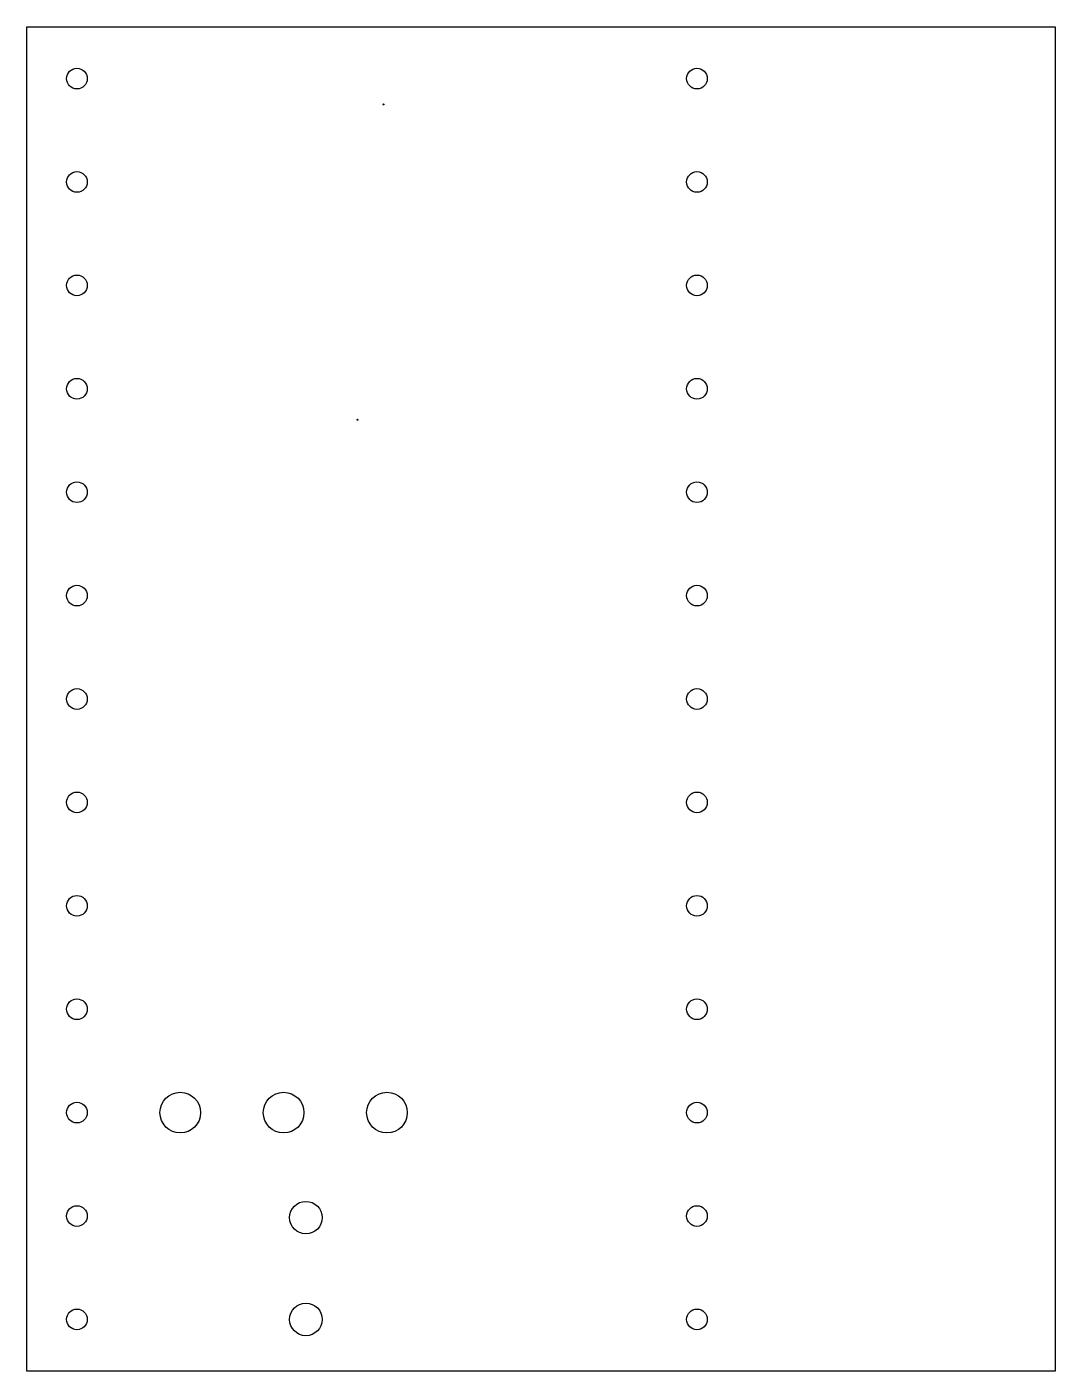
# Model space of a CAD drawing. Extents: x 0.1 to 25.4, y -33 to 0.
import ezdxf

# ---------------------------------------------------------------- set-up
doc = ezdxf.new("R2010")
doc.units = 0
doc.layers.add('BLACK', color=7, linetype='CONTINUOUS')
doc.layers.add('WHITE', color=7, linetype='CONTINUOUS')

msp = doc.modelspace()

# ---------------------------------------------------------------- linework, layer by layer
at = {"layer": 'BLACK'}
for centre, radius in [((1.3575, -1.27), 0.254), ((16.5975, -1.27), 0.254), ((8.89, -1.905), 0.0127), ((1.3575, -3.81), 0.254), ((16.5975, -3.81), 0.254), ((1.3575, -6.35), 0.254), ((16.5975, -6.35), 0.254), ((1.3575, -8.89), 0.254), ((16.5975, -8.89), 0.254), ((8.255, -9.652), 0.0127), ((1.3575, -11.43), 0.254), ((16.5975, -11.43), 0.254), ((1.3575, -13.97), 0.254), ((16.5975, -13.97), 0.254), ((1.3575, -16.51), 0.254), ((16.5975, -16.51), 0.254), ((1.3575, -19.05), 0.254), ((16.5975, -19.05), 0.254), ((1.3575, -21.59), 0.254), ((16.5975, -21.59), 0.254), ((1.3575, -24.13), 0.254), ((16.5975, -24.13), 0.254), ((1.3575, -26.67), 0.254), ((3.8975, -26.67), 0.5), ((6.4375, -26.67), 0.5), ((8.9775, -26.67), 0.5), ((16.5975, -26.67), 0.254), ((1.3575, -29.21), 0.254), ((6.985, -29.25), 0.4), ((16.5975, -29.21), 0.254), ((6.985, -31.75), 0.4), ((1.3575, -31.75), 0.254), ((16.5975, -31.75), 0.254)]:
    msp.add_circle(centre, radius, dxfattribs=at)
at = {"layer": 'WHITE', "linetype": 'CONTINUOUS'}
for p, q in [((0.127, 0), (25.4, 0)), ((0.127, -33.02), (0.127, 0)), ((25.4, 0), (25.4, -33.02)), ((25.4, -33.02), (0.127, -33.02))]:
    msp.add_line(p, q, dxfattribs=at)

doc.saveas('drawing.dxf')
